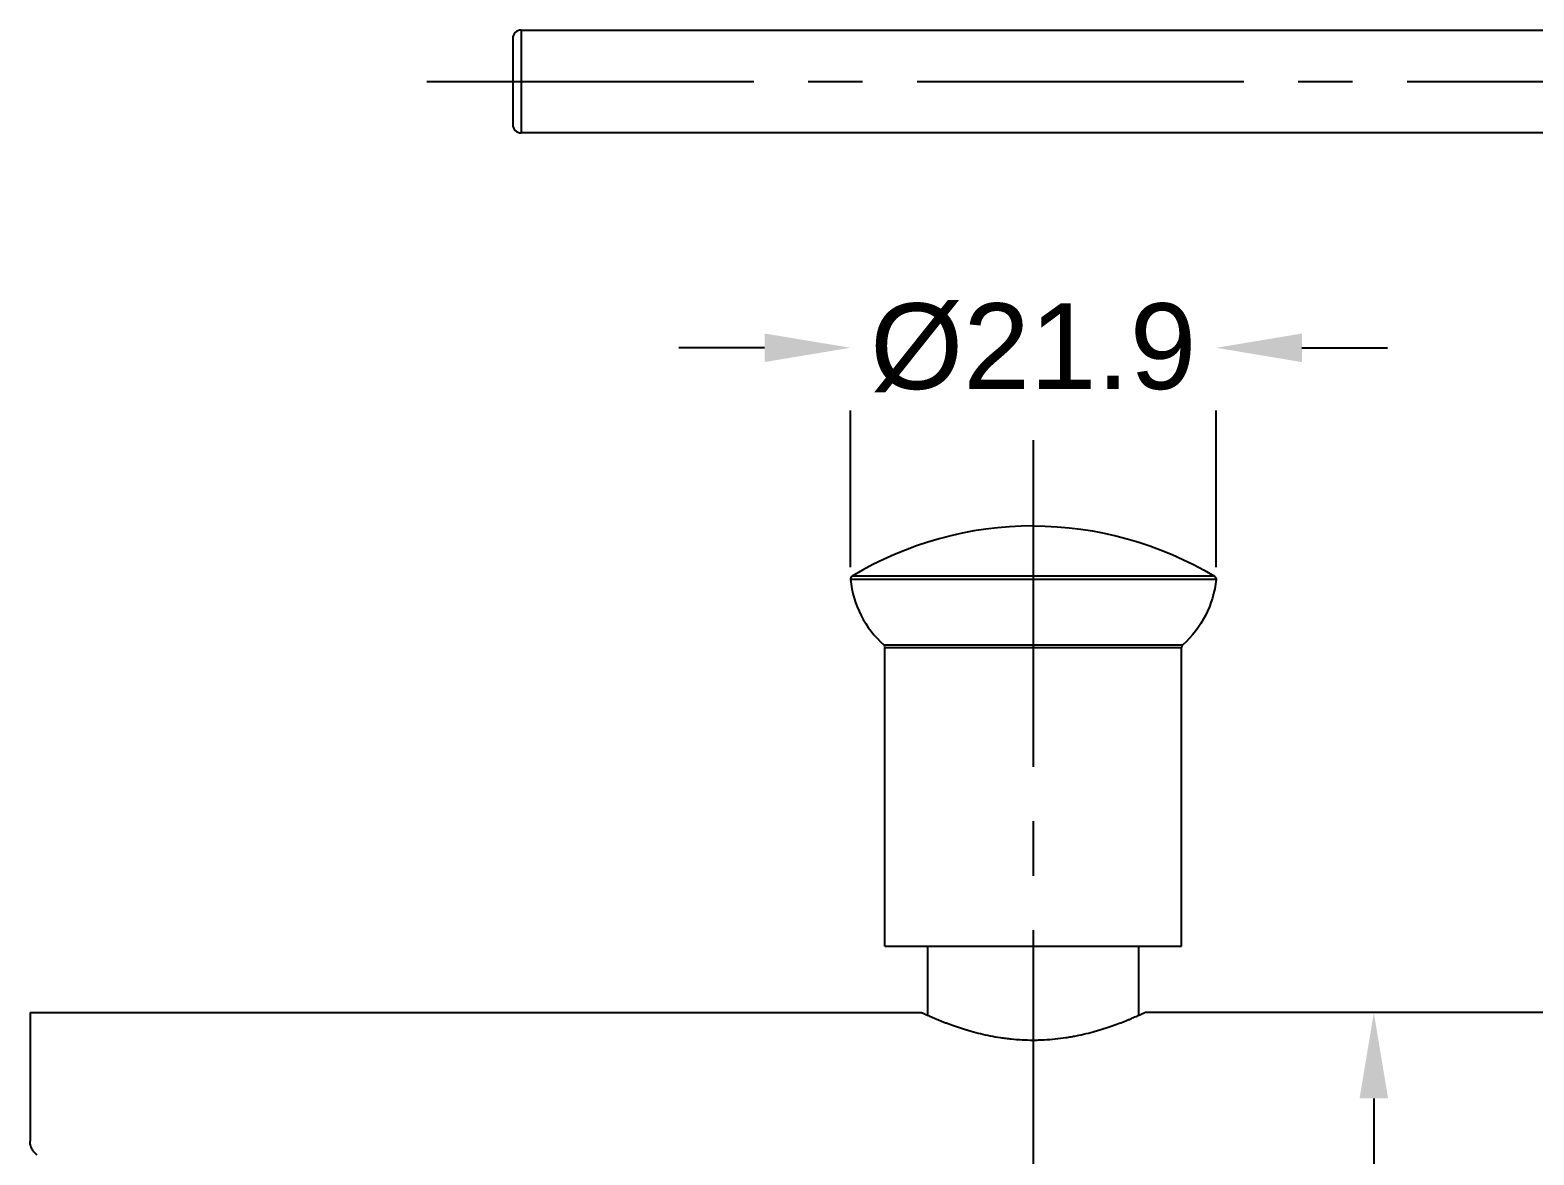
# Model space of a CAD drawing. Extents: x 10274 to 11115, y -16168 to -15573.
# Drawn here: x 10634.9 to 10722.6, y -15798.3 to -15732.7 of the extents above; entities that cross this region are included whole.
import ezdxf

# ---------------------------------------------------------------- set-up
doc = ezdxf.new("R2010")
doc.units = 0
doc.header["$MEASUREMENT"] = 0
doc.linetypes.add('CENTER2', pattern=[28.575, 19.05, -3.175, 3.175, -3.175])
doc.layers.get('0').update_dxf_attribs({"linetype": 'CONTINUOUS'})
doc.layers.get('Defpoints').update_dxf_attribs({"linetype": 'CONTINUOUS'})
doc.layers.add('CENTER', color=1, linetype='CENTER2')
doc.layers.add('DIM_', color=3, linetype='CONTINUOUS', lineweight=9)
doc.styles.get("Standard").update_dxf_attribs({"font": 'arial.ttf'})
doc.dimstyles.new('STANDARD$0', dxfattribs={"dimtxt": 3.5, "dimasz": 2.5, "dimexe": 0.7, "dimexo": 0.7, "dimgap": 0.5, "dimtad": 3, "dimdec": 4, "dimdsep": 46, "dimtxsty": 'Standard', "dimcen": 0, "dimclrd": 2, "dimclre": 2, "dimclrt": 4, "dimadec": 0, "dimazin": 0, "dimtp": 0.2, "dimtm": 0.1, "dimtfac": 0.5, "dimtdec": 4, "dimtmove": 1, "dimatfit": 3, "dimfxl": 1, "dimtolj": 1, "dimarcsym": 0})

# ---------------------------------------------------------------- blocks, each defined once
blk = doc.blocks.new('*D13')
at = {"layer": 'Defpoints', "color": 0, "transparency": 16777216}
for p in [(10682.766, -15764.676), (10704.095, -15764.676)]:
    blk.add_point(p, dxfattribs=at)
at = {"layer": 'DIM_', "color": 3, "lineweight": -2, "transparency": 16777216}
for p, q in [((10682.766, -15763.976), (10682.766, -15750.48)), ((10704.095, -15763.976), (10704.095, -15750.48)), ((10677.766, -15751.18), (10672.766, -15751.18)), ((10709.095, -15751.18), (10714.095, -15751.18))]:
    blk.add_line(p, q, dxfattribs=at)
at = {"layer": 'DIM_', "color": 4, "transparency": 16777216, "insert": (10693.431, -15751.18), "char_height": 5, "attachment_point": 5, "bg_fill": 3, "box_fill_scale": 1.25, "bg_fill_color": 256, "bg_fill_true_color": 13158600, "bg_fill_transparency": 0}
blk.add_mtext('\\A1;%%C21.9', dxfattribs=at)
at = {"layer": 'Defpoints', "color": 0, "transparency": 16777216}
blk.add_point((10682.766, -15751.18), dxfattribs=at)
at = {"layer": 'DIM_', "color": 3, "transparency": 16777216}
for points in [[(10677.766, -15750.347), (10677.766, -15752.013), (10682.766, -15751.18)], [(10709.095, -15750.347), (10709.095, -15752.013), (10704.095, -15751.18)]]:
    blk.add_solid(points, dxfattribs=at)
blk = doc.blocks.new('*D17')
at = {"layer": 'Defpoints', "color": 0, "transparency": 16777216}
for p in [(10713.293, -15789.951), (10713.293, -15789.951), (10713.293, -15817.951)]:
    blk.add_point(p, dxfattribs=at)
at = {"layer": 'DIM_', "color": 3, "lineweight": -2, "transparency": 16777216}
for p, q in [((10713.293, -15794.951), (10713.293, -15800.758)), ((10713.293, -15812.951), (10713.293, -15807.144))]:
    blk.add_line(p, q, dxfattribs=at)
at = {"layer": 'DIM_', "color": 3, "transparency": 16777216}
for points in [[(10712.46, -15794.951), (10714.126, -15794.951), (10713.293, -15789.951)], [(10712.46, -15812.951), (10714.126, -15812.951), (10713.293, -15817.951)]]:
    blk.add_solid(points, dxfattribs=at)
at = {"layer": 'DIM_', "color": 4, "transparency": 16777216, "insert": (10713.293, -15803.951), "char_height": 5, "attachment_point": 5, "bg_fill": 3, "box_fill_scale": 1.25, "bg_fill_color": 256, "bg_fill_true_color": 13158600, "bg_fill_transparency": 0}
blk.add_mtext('\\A1;%%C28', dxfattribs=at)

msp = doc.modelspace()

# ---------------------------------------------------------------- linework, layer by layer
at = {"lineweight": -3}
for p, q in [((10663.078, -15733.151), (10663.078, -15735.651)), ((10663.578, -15732.651), (10663.578, -15735.651)), ((10663.578, -15732.651), (10732.09, -15732.651)), ((10663.078, -15735.651), (10663.078, -15738.151)), ((10663.578, -15735.651), (10663.578, -15738.651)), ((10732.09, -15738.651), (10663.578, -15738.651)), ((10684.716, -15768.511), (10702.148, -15768.511)), ((10684.782, -15786.07), (10684.782, -15768.66)), ((10684.782, -15768.66), (10702.082, -15768.66)), ((10702.082, -15786.07), (10702.082, -15768.66)), ((10684.782, -15786.07), (10702.082, -15786.07)), ((10687.282, -15790.109), (10687.282, -15786.07)), ((10699.582, -15790.106), (10699.582, -15786.07)), ((10634.932, -15789.951), (10634.932, -15797.442)), ((10634.932, -15789.951), (10686.932, -15789.951))]:
    msp.add_line(p, q, dxfattribs=at)
for centre, radius, start, end in [((10663.578, -15733.151), 0.5, 90, 180), ((10663.578, -15738.151), 0.5, 180, 270), ((10702.282, -15768.66), 0.2, 132.02619, 180)]:
    msp.add_arc(centre, radius, start, end, dxfattribs=at)
at = {"lineweight": -3, "extrusion": (0, 0, -1)}
msp.add_arc((-10684.582, -15768.66), 0.2, 132.02619, 180, dxfattribs=at)
at = {"lineweight": -3}
for points, knots in [([(10686.932, -15789.951), (10686.932, -15789.951), (10686.943, -15789.956), (10686.986, -15789.976), (10687.018, -15789.991), (10687.102, -15790.029), (10687.155, -15790.053), (10687.234, -15790.089), (10687.25, -15790.096), (10687.284, -15790.111), (10687.337, -15790.135), (10687.396, -15790.16), (10687.519, -15790.214), (10687.61, -15790.253), (10687.81, -15790.337), (10687.919, -15790.382), (10688.067, -15790.441), (10688.097, -15790.452), (10688.158, -15790.477), (10688.189, -15790.489), (10688.284, -15790.526), (10688.349, -15790.55), (10688.55, -15790.626), (10688.69, -15790.677), (10688.986, -15790.779), (10689.141, -15790.831), (10689.383, -15790.908), (10689.466, -15790.933), (10689.593, -15790.971), (10689.636, -15790.984), (10689.722, -15791.009), (10689.766, -15791.021), (10689.985, -15791.082), (10690.165, -15791.13), (10690.535, -15791.219), (10690.725, -15791.261), (10691.114, -15791.338), (10691.314, -15791.373), (10691.57, -15791.413), (10691.621, -15791.42), (10691.725, -15791.435), (10691.778, -15791.442), (10691.934, -15791.462), (10692.039, -15791.474), (10692.355, -15791.507), (10692.778, -15791.54), (10693.206, -15791.551), (10693.529, -15791.552), (10693.637, -15791.55), (10693.8, -15791.546), (10693.854, -15791.544), (10693.963, -15791.54), (10694.017, -15791.538), (10694.287, -15791.524), (10694.5, -15791.507), (10694.919, -15791.464), (10695.126, -15791.438), (10695.433, -15791.391), (10695.534, -15791.375), (10695.685, -15791.348), (10695.736, -15791.339), (10695.836, -15791.321), (10695.885, -15791.311), (10696.132, -15791.262), (10696.323, -15791.22), (10696.694, -15791.131), (10696.875, -15791.084), (10697.137, -15791.01), (10697.223, -15790.985), (10697.349, -15790.947), (10697.391, -15790.935), (10697.475, -15790.909), (10697.516, -15790.896), (10697.72, -15790.832), (10697.876, -15790.78), (10698.171, -15790.677), (10698.312, -15790.626), (10698.578, -15790.526), (10698.704, -15790.478), (10698.852, -15790.419), (10698.881, -15790.407), (10698.938, -15790.384), (10698.966, -15790.372), (10699.049, -15790.339), (10699.102, -15790.317), (10699.252, -15790.254), (10699.343, -15790.215), (10699.507, -15790.143), (10699.58, -15790.111), (10699.674, -15790.069), (10699.703, -15790.056), (10699.743, -15790.038), (10699.756, -15790.032), (10699.78, -15790.021), (10699.791, -15790.016), (10699.845, -15789.991), (10699.91, -15789.961), (10699.932, -15789.951), (10699.932, -15789.951)], [0, 0, 0, 0, 0.031254, 0.031254, 0.062507, 0.062507, 0.093761, 0.093761, 0.101574, 0.101574, 0.109387, 0.125014, 0.125014, 0.156268, 0.156268, 0.187521, 0.187521, 0.195335, 0.195335, 0.203148, 0.203148, 0.218775, 0.218775, 0.250028, 0.250028, 0.281282, 0.281282, 0.296909, 0.296909, 0.304722, 0.304722, 0.312536, 0.312536, 0.343789, 0.343789, 0.375043, 0.375043, 0.406296, 0.406296, 0.41411, 0.41411, 0.421923, 0.421923, 0.43755, 0.43755, 0.468803, 0.500057, 0.500057, 0.515684, 0.515684, 0.523497, 0.523497, 0.53131, 0.53131, 0.562564, 0.562564, 0.593818, 0.593818, 0.609444, 0.609444, 0.617258, 0.617258, 0.625071, 0.625071, 0.656325, 0.656325, 0.687578, 0.687578, 0.703205, 0.703205, 0.711018, 0.711018, 0.718832, 0.718832, 0.750085, 0.750085, 0.781339, 0.781339, 0.812592, 0.812592, 0.820406, 0.820406, 0.828219, 0.828219, 0.843846, 0.843846, 0.8751, 0.8751, 0.906353, 0.906353, 0.92198, 0.92198, 0.929793, 0.929793, 0.937607, 0.937607, 0.96886, 1, 1, 1, 1]), ([(10635.344, -15798.251), (10635.31, -15798.226), (10635.279, -15798.2), (10635.219, -15798.145), (10635.192, -15798.116), (10635.153, -15798.07), (10635.141, -15798.054), (10635.117, -15798.022), (10635.105, -15798.005), (10635.073, -15797.955), (10635.053, -15797.921), (10635.019, -15797.851), (10635.004, -15797.816), (10634.984, -15797.761), (10634.978, -15797.743), (10634.967, -15797.705), (10634.962, -15797.687), (10634.94, -15797.593), (10634.932, -15797.518), (10634.932, -15797.442)], [0, 0, 0, 0, 0.125, 0.125, 0.25, 0.25, 0.3125, 0.3125, 0.375, 0.375, 0.5, 0.5, 0.625, 0.625, 0.6875, 0.6875, 0.75, 0.75, 1, 1, 1, 1])]:
    msp.add_open_spline(points, degree=3, knots=knots, dxfattribs=at)
at = {"layer": 'CENTER'}
msp.add_line((10658.078, -15735.651), (10783.341, -15735.651), dxfattribs=at)

# ---------------------------------------------------------------- dimensions: what is measured, and where the dimension line sits
at = {"layer": 'DIM_', "color": 3}
dim = msp.add_linear_dim(base=(10682.766, -15751.18), p1=(10704.095, -15764.676), p2=(10682.766, -15764.676), angle=180, text='%%C21.9', dimstyle='STANDARD$0', override={"dimtxt": 5, "dimasz": 5, "dimtad": 0, "dimtih": 1, "dimdec": 1, "dimzin": 9, "dimclrd": 3, "dimclre": 3, "dimtdec": 1, "dimtofl": 0, "dimfxl": 1.25, "dimtfill": 1}, dxfattribs=at)
dim.commit()
dim.dimension.update_dxf_attribs({"geometry": '*D13', "text_midpoint": (10693.431, -15751.18), "dimtype": 160})
dim = msp.add_linear_dim(base=(10713.293, -15789.951), p1=(10713.293, -15817.951), p2=(10713.293, -15789.951), angle=90, text='%%C<>', dimstyle='STANDARD$0', override={"dimtxt": 5, "dimasz": 5, "dimtad": 0, "dimtih": 1, "dimdec": 1, "dimzin": 9, "dimclrd": 3, "dimclre": 3, "dimtdec": 1, "dimtofl": 0, "dimfxl": 1.25, "dimtfill": 1}, dxfattribs=at)
dim.commit()
dim.dimension.update_dxf_attribs({"geometry": '*D17', "text_midpoint": (10713.293, -15803.951)})

# ---------------------------------------------------------------- next in the draw order: linework, layer by layer
at = {"lineweight": -3}
for p, q in [((10704.097, -15764.697), (10682.767, -15764.697)), ((10704.001, -15764.504), (10682.863, -15764.504)), ((10733.227, -15789.951), (10699.932, -15789.951))]:
    msp.add_line(p, q, dxfattribs=at)
for centre, radius, start, end in [((10693.432, -15782.07), 20.5, 90, 121.03493), ((10682.966, -15764.676), 0.2, 121.03493, 186.15248), ((10688.733, -15764.054), 6, 186.15248, 227.97381)]:
    msp.add_arc(centre, radius, start, end, dxfattribs=at)
at = {"lineweight": -3, "extrusion": (0, 0, -1)}
for centre, radius, start, end in [((-10693.432, -15782.07), 20.5, 90, 121.03493), ((-10698.131, -15764.054), 6, 186.15248, 227.97381), ((-10703.898, -15764.676), 0.2, 121.03493, 186.15248)]:
    msp.add_arc(centre, radius, start, end, dxfattribs=at)
at = {"layer": 'CENTER'}
msp.add_line((10693.432, -15756.57), (10693.432, -15831.328), dxfattribs=at)

doc.saveas('drawing.dxf')
